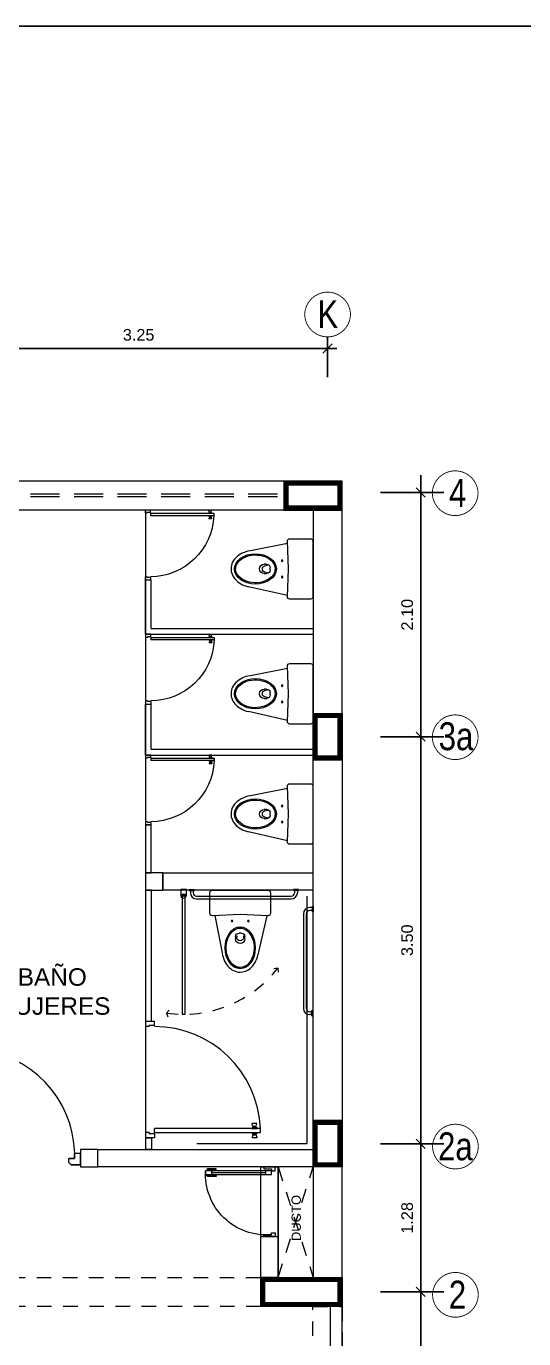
# Model space of a CAD drawing. Header units: millimetres. Extents: x 3354 to 3637, y 1117 to 1358.
# Drawn here: x 3511.07 to 3515.35, y 1141.61 to 1152.9 of the extents above; entities that cross this region are included whole.
import ezdxf

# ---------------------------------------------------------------- set-up
doc = ezdxf.new("R2010")
doc.units = ezdxf.units.MM
for name, pattern in [('CONTINUA', [0]), ('DASHED2', [0.375, 0.25, -0.125]), ('HIDDEN', [0.375, 0.25, -0.125]), ('TRAZOS1', [0.15, 0.1, -0.05])]:
    doc.linetypes.add(name, pattern=pattern)
doc.layers.add('CASCO', color=252, linetype='Continuous', lineweight=9)
doc.layers.add('MURO ALTO', color=5, linetype='Continuous', lineweight=25)
doc.layers.add('Efec-muebles', color=7, linetype='Continuous', lineweight=13, true_color=0x85826f)
doc.styles.add('1', font='arial.ttf')
doc.styles.get("Standard").update_dxf_attribs({"font": 'arial.ttf'})
doc.styles.add('style1', font='arial.ttf')
doc.styles.add('style2', font='arial.ttf')
doc.dimstyles.new('Esc  1  50', dxfattribs={"dimtxt": 0.1, "dimasz": 0.08, "dimexe": 0.2, "dimexo": 0.15, "dimgap": 0.065, "dimtad": 1, "dimzin": 4, "dimdsep": 46, "dimtxsty": 'Standard', "dimblk": 'OBLIQUE', "dimcen": 0.12, "dimdle": 0.15, "dimadec": 0, "dimazin": 0, "dimtfac": 1, "dimtix": 1, "dimtmove": 0, "dimatfit": 3, "dimldrblk": 'OBLIQUE', "dimfxl": 1, "dimarcsym": 0})

# ---------------------------------------------------------------- blocks, each defined once
blk = doc.blocks.new('ghjghg')
at = {"layer": 'Efec-muebles', "linetype": 'CONTINUA', "lineweight": 5, "ltscale": 0.002}
for p, q in [((722.609, 469.291), (722.43, 469.291)), ((722.41, 469.271), (722.41, 468.791)), ((722.619, 469.031), (722.629, 469.27)), ((722.628, 469.249), (722.933, 469.189)), ((722.809, 469.071), (722.829, 469.071)), ((722.629, 468.792), (722.619, 469.031)), ((722.779, 469.021), (722.779, 469.041)), ((722.801, 469.061), (722.815, 469.061)), ((722.815, 469.001), (722.801, 469.001)), ((722.829, 468.991), (722.809, 468.991)), ((722.869, 469.031), (722.869, 469.031)), ((722.629, 468.801), (722.965, 468.878)), ((722.43, 468.771), (722.609, 468.771))]:
    blk.add_line(p, q, dxfattribs=at)
for centre in [(722.675, 469.101), (722.675, 468.961)]:
    blk.add_circle(centre, 0.00635, dxfattribs=at)
for centre, radius, start, end in [((722.43, 469.271), 0.02, 90, 180), ((722.609, 469.271), 0.02, 357.5774, 90), ((722.809, 469.041), 0.03, 90, 180), ((722.829, 469.031), 0.04, 0, 90), ((722.809, 469.021), 0.03, 180, 270), ((722.815, 469.031), 0.03, 0, 90), ((722.815, 469.031), 0.03, 270, 0), ((722.829, 469.031), 0.04, 270, 360), ((722.43, 468.791), 0.02, 180, 270), ((722.609, 468.791), 0.02, 270, 2.4226)]:
    blk.add_arc(centre, radius, start, end, dxfattribs=at)
at = {"layer": 'Efec-muebles', "linetype": 'CONTINUA', "lineweight": 5, "ltscale": 0.002, "extrusion": (0, 0, -1)}
blk.add_ellipse((722.905, 469.031), major_axis=(0.18, 0), ratio=0.722222, dxfattribs=at)
at = {"layer": 'Efec-muebles', "linetype": 'CONTINUA', "lineweight": 5, "ltscale": 0.002}
for points, knots in [([(722.933, 469.189), (722.982, 469.184), (723.028, 469.167), (723.095, 469.11), (723.115, 469.071), (723.115, 469.031), (723.115, 469), (723.103, 468.97), (723.055, 468.912), (723.012, 468.889), (722.965, 468.878)], [4.853824, 4.853824, 4.853824, 4.853824, 5.580391, 5.580391, 6.283185, 6.283185, 6.283185, 6.822949, 6.822949, 7.551337, 7.551337, 7.551337, 7.551337]), ([(723.075, 469.031), (723.075, 469.003), (723.06, 468.974), (722.991, 468.919), (722.924, 468.904), (722.804, 468.926), (722.755, 468.961), (722.726, 469.042), (722.743, 469.088), (722.832, 469.148), (722.901, 469.159), (723.018, 469.131), (723.062, 469.093), (723.074, 469.045), (723.075, 469.038), (723.075, 469.031)], [0, 0, 0, 0, 0.74049, 0.74049, 1.813277, 1.813277, 2.886063, 2.886063, 3.958849, 3.958849, 5.031636, 5.031636, 6.104422, 6.104422, 6.283185, 6.283185, 6.283185, 6.283185])]:
    blk.add_open_spline(points, degree=3, knots=knots, dxfattribs=at)
blk = doc.blocks.new('hjkhjkuhku')
at = {"layer": 'CASCO'}
for p, q in [((734.6482, 326.1642), (734.6482, 326.2092)), ((734.6482, 326.2092), (734.6752, 326.2092)), ((734.6752, 326.1912), (734.6752, 326.2092)), ((735.2212, 326.2092), (735.2482, 326.2092)), ((735.2212, 326.1912), (735.2212, 326.2092)), ((735.2482, 326.2092), (735.2482, 326.1642)), ((735.2482, 326.2092), (735.2482, 326.1642)), ((734.6692, 326.1642), (734.6482, 326.1642)), ((734.6692, 326.1642), (734.6692, 326.1912)), ((734.6752, 326.1912), (734.6692, 326.1912)), ((734.6752, 326.1642), (734.6962, 326.1642)), ((734.6752, 326.1642), (734.6752, 325.6182)), ((734.6962, 325.6182), (734.6962, 326.1642)), ((735.2212, 326.1912), (735.2272, 326.1912)), ((735.2272, 326.1642), (735.2272, 326.1912)), ((735.2272, 326.1642), (735.2482, 326.1642)), ((734.6633, 325.6583), (734.649, 325.6612)), ((734.649, 325.6373), (734.649, 325.6612)), ((734.6633, 325.6402), (734.649, 325.6373)), ((734.6633, 325.6545), (734.6633, 325.6583)), ((734.6633, 325.6545), (734.6633, 325.644)), ((734.6657, 325.6545), (734.6633, 325.6545)), ((734.6633, 325.644), (734.6633, 325.6402)), ((734.6657, 325.644), (734.6633, 325.644)), ((734.6681, 325.6559), (734.6657, 325.6559)), ((734.6657, 325.6545), (734.6657, 325.6559)), ((734.6657, 325.6545), (734.6657, 325.644)), ((734.6657, 325.644), (734.6657, 325.6426)), ((734.6681, 325.6426), (734.6657, 325.6426)), ((734.6681, 325.6559), (734.6681, 325.6578)), ((734.6705, 325.6578), (734.6681, 325.6578)), ((734.6681, 325.6559), (734.6681, 325.6426)), ((734.6681, 325.6426), (734.6681, 325.6406)), ((734.6705, 325.6406), (734.6681, 325.6406)), ((734.6743, 325.665), (734.6705, 325.6578)), ((734.6705, 325.6578), (734.6705, 325.6406)), ((734.6743, 325.6335), (734.6705, 325.6406)), ((734.6752, 325.665), (734.6743, 325.665)), ((734.6743, 325.665), (734.6743, 325.6335)), ((734.6752, 325.6335), (734.6743, 325.6335)), ((734.6752, 325.6182), (734.6962, 325.6182)), ((734.6962, 325.665), (734.6972, 325.665)), ((734.6962, 325.6492), (734.6962, 325.6492)), ((734.6962, 325.6492), (734.6962, 325.6492)), ((734.6962, 325.6335), (734.6972, 325.6335)), ((734.6972, 325.665), (734.701, 325.6578)), ((734.6972, 325.665), (734.6972, 325.6335)), ((734.6972, 325.6335), (734.701, 325.6406)), ((734.701, 325.6578), (734.7034, 325.6578)), ((734.701, 325.6578), (734.701, 325.6406)), ((734.701, 325.6406), (734.7034, 325.6406)), ((734.7034, 325.6559), (734.7034, 325.6578)), ((734.7034, 325.6559), (734.7034, 325.6426)), ((734.7034, 325.6559), (734.7058, 325.6559)), ((734.7034, 325.6426), (734.7034, 325.6406)), ((734.7034, 325.6426), (734.7058, 325.6426)), ((734.7058, 325.6545), (734.7058, 325.6559)), ((734.7058, 325.6545), (734.7082, 325.6545)), ((734.7058, 325.6545), (734.7058, 325.644)), ((734.7058, 325.644), (734.7058, 325.6426)), ((734.7058, 325.644), (734.7082, 325.644)), ((734.7082, 325.6583), (734.7225, 325.6612)), ((734.7082, 325.6545), (734.7082, 325.6583)), ((734.7082, 325.6545), (734.7082, 325.644)), ((734.7082, 325.644), (734.7082, 325.6402)), ((734.7082, 325.6402), (734.7225, 325.6373)), ((734.7225, 325.6373), (734.7225, 325.6612))]:
    blk.add_line(p, q, dxfattribs=at)
blk.add_arc((734.6752, 326.1642), 0.546, 272.20423, 0, dxfattribs=at)
blk = doc.blocks.new('cgytutytry')
at = {"layer": 'CASCO'}
for p, q in [((-4.482, 891.175), (-4.487, 891.175)), ((-4.487, 891.175), (-4.487, 891.1)), ((-4.487, 891.1), (-4.487, 891.175)), ((-4.487, 891.175), (-4.482, 891.175)), ((-4.482, 891.18), (-4.482, 891.175)), ((-4.391, 891.18), (-4.482, 891.18)), ((-4.482, 891.175), (-4.482, 891.18)), ((-4.391, 891.18), (-4.391, 891.175)), ((-4.391, 891.18), (-4.391, 891.175)), ((-4.386, 891.175), (-4.391, 891.175)), ((-4.391, 891.175), (-4.386, 891.175)), ((-4.386, 891.175), (-4.386, 891.126)), ((-4.386, 891.175), (-4.386, 891.126)), ((-3.594, 891.155), (-3.589, 891.175)), ((-3.589, 891.175), (-3.559, 891.175)), ((-3.559, 891.175), (-3.554, 891.155)), ((-4.467, 891.08), (-4.487, 891.1)), ((-4.467, 891.08), (-4.487, 891.1)), ((-4.432, 891.08), (-4.467, 891.08)), ((-4.432, 891.08), (-4.467, 891.08)), ((-4.386, 891.126), (-4.432, 891.126)), ((-4.432, 891.126), (-4.432, 891.08)), ((-4.386, 891.085), (-4.386, 891.126)), ((-4.386, 891.126), (-3.497, 891.126)), ((-3.497, 891.085), (-4.386, 891.085)), ((-3.598, 891.132), (-3.598, 891.14)), ((-3.598, 891.14), (-3.594, 891.14)), ((-3.55, 891.132), (-3.598, 891.132)), ((-3.598, 891.075), (-3.598, 891.08)), ((-3.598, 891.08), (-3.55, 891.08)), ((-3.594, 891.075), (-3.598, 891.075)), ((-3.594, 891.14), (-3.594, 891.155)), ((-3.594, 891.057), (-3.594, 891.075)), ((-3.589, 891.037), (-3.594, 891.057)), ((-3.554, 891.057), (-3.559, 891.037)), ((-3.554, 891.155), (-3.554, 891.137)), ((-3.554, 891.137), (-3.55, 891.137)), ((-3.55, 891.075), (-3.554, 891.075)), ((-3.554, 891.075), (-3.554, 891.057)), ((-3.55, 891.137), (-3.55, 891.132)), ((-3.55, 891.08), (-3.55, 891.075)), ((-3.497, 891.126), (-3.497, 891.085)), ((-3.559, 891.037), (-3.589, 891.037)), ((-4.467, 890.281), (-4.487, 890.261)), ((-4.487, 890.261), (-4.467, 890.281)), ((-4.487, 890.261), (-4.487, 890.185)), ((-4.487, 890.185), (-4.487, 890.261)), ((-4.467, 890.281), (-4.433, 890.281)), ((-4.467, 890.281), (-4.433, 890.281)), ((-4.433, 890.281), (-4.433, 890.231)), ((-4.487, 890.185), (-4.482, 890.185)), ((-4.482, 890.185), (-4.487, 890.185)), ((-4.482, 890.185), (-4.482, 890.18)), ((-4.482, 890.18), (-4.482, 890.185)), ((-4.482, 890.18), (-4.391, 890.18)), ((-4.433, 890.231), (-4.386, 890.231)), ((-4.391, 890.185), (-4.386, 890.185)), ((-4.391, 890.185), (-4.391, 890.18)), ((-4.386, 890.185), (-4.391, 890.185)), ((-4.391, 890.185), (-4.391, 890.18)), ((-4.386, 890.231), (-4.386, 890.185)), ((-4.386, 890.231), (-4.386, 890.185))]:
    blk.add_line(p, q, dxfattribs=at)
for points in [[(-3.554, 891.14), (-3.554, 891.155), (-3.559, 891.175), (-3.589, 891.175), (-3.594, 891.155), (-3.594, 891.14)], [(-3.497, 891.126), (-3.497, 891.085), (-4.386, 891.085), (-4.386, 891.126)], [(-3.55, 891.132), (-3.55, 891.137), (-3.598, 891.137), (-3.598, 891.132)], [(-3.55, 891.08), (-3.55, 891.075), (-3.598, 891.075), (-3.598, 891.08)], [(-3.554, 891.071), (-3.554, 891.057), (-3.559, 891.037), (-3.589, 891.037), (-3.594, 891.057), (-3.594, 891.071)]]:
    blk.add_lwpolyline(points, close=True, dxfattribs=at)
for points in [[(-4.432, 891.08), (-4.432, 891.126), (-4.386, 891.126)], [(-4.386, 890.231), (-4.433, 890.231), (-4.433, 890.281)]]:
    blk.add_lwpolyline(points, dxfattribs=at)
blk.add_arc((-4.408, 891.143), 0.913, 271.3362, 356.359, dxfattribs=at)
blk = doc.blocks.new('_Oblique')
at = {"color": 0, "linetype": 'ByBlock', "lineweight": -2}
blk.add_line((-0.5, -0.5), (0.5, 0.5), dxfattribs=at)
blk = doc.blocks.new('*D136')
at = {"layer": 'CASCO', "color": 0, "lineweight": -2, "transparency": 16777216}
for p, q in [((3510.412, 1149.877), (3510.412, 1150.226)), ((3513.664, 1149.877), (3513.664, 1150.226)), ((3510.332, 1150.126), (3513.744, 1150.126))]:
    blk.add_line(p, q, dxfattribs=at)
at = {"layer": 'Defpoints', "color": 0, "transparency": 16777216}
for p in [(3513.664, 1150.126), (3510.412, 1149.627), (3513.664, 1149.627)]:
    blk.add_point(p, dxfattribs=at)
at = {"layer": 'CASCO', "color": 0, "lineweight": -2, "transparency": 16777216, "xscale": 0.08, "yscale": 0.08, "zscale": 0.08, "rotation": 180}
blk.add_blockref('_Oblique', (3510.412, 1150.126), dxfattribs=at)
at = {"layer": 'CASCO', "color": 0, "lineweight": -2, "transparency": 16777216, "xscale": 0.08, "yscale": 0.08, "zscale": 0.08}
blk.add_blockref('_Oblique', (3513.664, 1150.126), dxfattribs=at)
at = {"layer": 'CASCO', "color": 0, "lineweight": 5, "transparency": 16777216, "insert": (3512.038, 1150.242), "char_height": 0.1, "attachment_point": 5}
blk.add_mtext('3.25', dxfattribs=at)
blk = doc.blocks.new('puerta.90')
for p, q in [((-0.749, 0.05), (-0.749, 0.1)), ((-0.749, 0.072), (-0.05, 0.072)), ((-0.05, 0.05), (-0.05, 0.1))]:
    blk.add_line(p, q)
for points in [[(-0.075, 0.875), (0.025, 0.875), (0.025, 0.85), (0.075, 0.85), (0.075, 0.9), (-0.075, 0.9)], [(0.025, 0.05), (-0.824, 0.05), (-0.824, 0.1), (0.025, 0.1)], [(-0.796, 0.108), (-0.762, 0.108), (-0.762, 0.103), (-0.796, 0.103)], [(-0.796, 0.042), (-0.762, 0.042), (-0.762, 0.047), (-0.796, 0.047)], [(-0.075, 0.025), (0.025, 0.025), (0.025, 0.05), (0.075, 0.05), (0.075, 0), (-0.075, 0)]]:
    blk.add_lwpolyline(points, close=True)
for points in [[(-0.687, 0.124), (-0.797, 0.124), (-0.807, 0.114), (-0.807, 0.111), (-0.702, 0.111, 0.523954), (-0.687, 0.119)], [(-0.687, 0.026), (-0.797, 0.026), (-0.807, 0.036), (-0.807, 0.039), (-0.702, 0.039, -0.523954), (-0.687, 0.031)]]:
    blk.add_lwpolyline(points, format="xyb", close=True)
blk.add_arc((-0.043, 0.096), 0.782, 85.044, 183.3395)
blk = doc.blocks.new('*D141')
at = {"layer": 'CASCO', "color": 0, "lineweight": -2, "transparency": 16777216}
for p, q in [((3514.465, 1149.035), (3514.465, 1146.636)), ((3514.12, 1148.885), (3514.665, 1148.885)), ((3514.12, 1146.786), (3514.665, 1146.786))]:
    blk.add_line(p, q, dxfattribs=at)
at = {"layer": 'Defpoints', "color": 0, "transparency": 16777216}
for p in [(3513.97, 1148.885), (3513.97, 1146.786), (3514.465, 1146.786)]:
    blk.add_point(p, dxfattribs=at)
at = {"layer": 'CASCO', "color": 0, "lineweight": -2, "transparency": 16777216, "xscale": 0.08, "yscale": 0.08, "zscale": 0.08}
for p, rotation in [((3514.465, 1148.885), 90), ((3514.465, 1146.786), 270)]:
    blk.add_blockref('_Oblique', p, dxfattribs=dict(at, rotation=rotation))
at = {"layer": 'CASCO', "color": 0, "transparency": 16777216, "insert": (3514.349, 1147.835), "char_height": 0.1, "attachment_point": 5, "rotation": 90}
blk.add_mtext('2.10', dxfattribs=at)
blk = doc.blocks.new('*D142')
at = {"layer": 'CASCO', "color": 0, "lineweight": -2, "transparency": 16777216}
for p, q in [((3514.465, 1146.936), (3514.465, 1143.135)), ((3514.12, 1146.786), (3514.665, 1146.786)), ((3514.12, 1143.285), (3514.665, 1143.285))]:
    blk.add_line(p, q, dxfattribs=at)
at = {"layer": 'Defpoints', "color": 0, "transparency": 16777216}
for p in [(3513.97, 1146.786), (3513.97, 1143.285), (3514.465, 1143.285)]:
    blk.add_point(p, dxfattribs=at)
at = {"layer": 'CASCO', "color": 0, "lineweight": -2, "transparency": 16777216, "xscale": 0.08, "yscale": 0.08, "zscale": 0.08}
for p, rotation in [((3514.465, 1146.786), 90), ((3514.465, 1143.285), 270)]:
    blk.add_blockref('_Oblique', p, dxfattribs=dict(at, rotation=rotation))
at = {"layer": 'CASCO', "color": 0, "transparency": 16777216, "insert": (3514.349, 1145.035), "char_height": 0.1, "attachment_point": 5, "rotation": 90}
blk.add_mtext('3.50', dxfattribs=at)
blk = doc.blocks.new('*D143')
at = {"layer": 'CASCO', "color": 0, "lineweight": -2, "transparency": 16777216}
for p, q in [((3514.465, 1142.16), (3514.465, 1138.985)), ((3514.12, 1142.01), (3514.665, 1142.01)), ((3514.12, 1139.135), (3514.665, 1139.135))]:
    blk.add_line(p, q, dxfattribs=at)
at = {"layer": 'Defpoints', "color": 0, "transparency": 16777216}
for p in [(3513.97, 1142.01), (3513.97, 1139.135), (3514.465, 1139.135)]:
    blk.add_point(p, dxfattribs=at)
at = {"layer": 'CASCO', "color": 0, "lineweight": -2, "transparency": 16777216, "xscale": 0.08, "yscale": 0.08, "zscale": 0.08}
for p, rotation in [((3514.465, 1142.01), 90), ((3514.465, 1139.135), 270)]:
    blk.add_blockref('_Oblique', p, dxfattribs=dict(at, rotation=rotation))
at = {"layer": 'CASCO', "color": 0, "transparency": 16777216, "insert": (3514.349, 1140.572), "char_height": 0.1, "attachment_point": 5, "rotation": 90}
blk.add_mtext('2.87', dxfattribs=at)
blk = doc.blocks.new('*D144')
at = {"layer": 'CASCO', "color": 0, "lineweight": -2, "transparency": 16777216}
for p, q in [((3514.465, 1143.435), (3514.465, 1141.86)), ((3514.12, 1143.285), (3514.665, 1143.285)), ((3514.12, 1142.01), (3514.665, 1142.01))]:
    blk.add_line(p, q, dxfattribs=at)
at = {"layer": 'Defpoints', "color": 0, "transparency": 16777216}
for p in [(3513.97, 1143.285), (3513.97, 1142.01), (3514.465, 1142.01)]:
    blk.add_point(p, dxfattribs=at)
at = {"layer": 'CASCO', "color": 0, "lineweight": -2, "transparency": 16777216, "xscale": 0.08, "yscale": 0.08, "zscale": 0.08}
for p, rotation in [((3514.465, 1143.285), 90), ((3514.465, 1142.01), 270)]:
    blk.add_blockref('_Oblique', p, dxfattribs=dict(at, rotation=rotation))
at = {"layer": 'CASCO', "color": 0, "transparency": 16777216, "insert": (3514.349, 1142.647), "char_height": 0.1, "attachment_point": 5, "rotation": 90}
blk.add_mtext('1.28', dxfattribs=at)

msp = doc.modelspace()

# ---------------------------------------------------------------- linework, layer by layer
at = {"ltscale": 2}
msp.add_lwpolyline([(3495.247, 1152.897), (3540.979, 1152.897), (3540.979, 1116.841), (3495.247, 1116.841)], close=True, dxfattribs=at)
at = {"layer": 'CASCO', "lineweight": 5}
for p, q in [((3513.288, 1148.985), (3510.538, 1148.985)), ((3513.288, 1148.735), (3510.538, 1148.735)), ((3512.097, 1148.735), (3512.097, 1143.336)), ((3513.235, 1144.794), (3513.202, 1144.79)), ((3513.235, 1144.794), (3513.238, 1144.761)), ((3512.279, 1144.408), (3512.301, 1144.433)), ((3512.279, 1144.408), (3512.288, 1144.376))]:
    msp.add_line(p, q, dxfattribs=at)
at = {"layer": 'CASCO'}
for p, q in [((3513.288, 1148.985), (3513.288, 1148.735)), ((3513.089, 1142.135), (3513.089, 1143.086)), ((3513.239, 1142.135), (3513.239, 1143.086))]:
    msp.add_line(p, q, dxfattribs=at)
at = {"layer": 'CASCO', "lineweight": 5, "ltscale": 2}
for p, q in [((3512.097, 1148.135), (3512.147, 1148.135)), ((3512.097, 1147.067), (3512.147, 1147.067)), ((3512.097, 1146.028), (3512.147, 1146.028))]:
    msp.add_line(p, q, dxfattribs=at)
at = {"layer": 'CASCO', "lineweight": 5, "ltscale": 0.002}
for p, q in [((3512.097, 1147.667), (3512.097, 1148.135)), ((3512.147, 1147.717), (3512.147, 1148.135)), ((3512.097, 1147.667), (3513.537, 1147.667)), ((3512.147, 1147.717), (3513.537, 1147.717)), ((3512.097, 1146.628), (3512.097, 1147.067)), ((3512.147, 1146.678), (3512.147, 1147.067)), ((3512.147, 1146.678), (3513.539, 1146.678)), ((3512.097, 1146.628), (3513.539, 1146.628))]:
    msp.add_line(p, q, dxfattribs=at)
at = {"layer": 'CASCO', "linetype": 'Continuous', "lineweight": 5}
for p, q in [((3512.473, 1145.473), (3512.518, 1145.473)), ((3512.473, 1145.463), (3512.473, 1145.473)), ((3512.473, 1145.463), (3512.518, 1145.463)), ((3512.483, 1145.463), (3512.483, 1145.444)), ((3512.508, 1145.463), (3512.508, 1145.444)), ((3512.518, 1145.463), (3512.518, 1145.473)), ((3512.537, 1145.415), (3513.35, 1145.415)), ((3513.414, 1145.473), (3513.37, 1145.473)), ((3513.37, 1145.463), (3513.37, 1145.473)), ((3513.414, 1145.463), (3513.37, 1145.463)), ((3513.379, 1145.463), (3513.379, 1145.444)), ((3513.404, 1145.463), (3513.404, 1145.444)), ((3513.414, 1145.463), (3513.414, 1145.473)), ((3512.537, 1145.39), (3513.35, 1145.39)), ((3513.53, 1145.316), (3513.51, 1145.316)), ((3513.53, 1145.291), (3513.51, 1145.291)), ((3513.53, 1145.326), (3513.53, 1145.282)), ((3513.53, 1145.326), (3513.539, 1145.326)), ((3513.53, 1145.282), (3513.539, 1145.282)), ((3513.539, 1145.326), (3513.539, 1145.282)), ((3513.456, 1145.262), (3513.456, 1144.449)), ((3513.481, 1145.262), (3513.481, 1144.449)), ((3513.529, 1144.42), (3513.51, 1144.42)), ((3513.529, 1144.395), (3513.51, 1144.395)), ((3513.529, 1144.386), (3513.529, 1144.43)), ((3513.529, 1144.43), (3513.538, 1144.43)), ((3513.529, 1144.386), (3513.538, 1144.386)), ((3513.538, 1144.386), (3513.538, 1144.43))]:
    msp.add_line(p, q, dxfattribs=at)
at = {"layer": 'CASCO', "linetype": 'HIDDEN', "lineweight": 5, "ltscale": 0.5}
for p, q in [((3513.239, 1143.086), (3513.54, 1142.135)), ((3513.239, 1142.135), (3513.54, 1143.085))]:
    msp.add_line(p, q, dxfattribs=at)
at = {"layer": 'CASCO', "ltscale": 2, "const_width": 0.0076}
for points in [[(3513.861, 1150.422, 0.951688), (3513.467, 1150.422, 1)], [(3514.565, 1148.885, -0.951688), (3514.959, 1148.885, -1)], [(3514.565, 1146.786, -0.951688), (3514.959, 1146.786, -1)], [(3514.567, 1143.265, -0.951688), (3514.961, 1143.265, -1)], [(3514.567, 1141.99, -0.951688), (3514.961, 1141.99, -1)]]:
    msp.add_lwpolyline(points, format="xyb", close=True, dxfattribs=at)
at = {"layer": 'CASCO', "lineweight": 5}
for points in [[(3513.788, 1148.985), (3513.288, 1148.985), (3513.288, 1148.735), (3513.788, 1148.735)], [(3513.788, 1146.586), (3513.539, 1146.586), (3513.539, 1146.986), (3513.788, 1146.986)], [(3513.788, 1146.586), (3513.539, 1146.586), (3513.539, 1146.986), (3513.788, 1146.986)], [(3512.247, 1145.465), (3512.247, 1145.615), (3512.097, 1145.615), (3512.097, 1145.465)], [(3513.538, 1145.465), (3512.248, 1145.465), (3512.248, 1145.615), (3513.538, 1145.615)], [(3513.54, 1143.485), (3513.789, 1143.485), (3513.789, 1143.085), (3513.54, 1143.085)], [(3511.688, 1143.086), (3511.688, 1143.236), (3511.538, 1143.236), (3511.538, 1143.086)], [(3513.789, 1141.885), (3513.089, 1141.885), (3513.089, 1142.135), (3513.789, 1142.135)]]:
    msp.add_lwpolyline(points, close=True, dxfattribs=at)
at = {"layer": 'CASCO', "const_width": 0.04}
for points in [[(3513.768, 1148.965), (3513.308, 1148.965), (3513.308, 1148.755), (3513.768, 1148.755)], [(3513.768, 1146.606), (3513.559, 1146.606), (3513.559, 1146.966), (3513.768, 1146.966)], [(3513.56, 1143.465), (3513.769, 1143.465), (3513.769, 1143.105), (3513.56, 1143.105)], [(3513.769, 1141.905), (3513.109, 1141.905), (3513.109, 1142.115), (3513.769, 1142.115)]]:
    msp.add_lwpolyline(points, close=True, dxfattribs=at)
at = {"layer": 'CASCO', "linetype": 'DASHED2', "lineweight": 5}
for points in [[(3513.232, 1148.871), (3510.538, 1148.871)], [(3513.232, 1148.848), (3510.538, 1148.848)]]:
    msp.add_lwpolyline(points, dxfattribs=at)
at = {"layer": 'CASCO'}
for points in [[(3513.539, 1146.986), (3513.789, 1146.986), (3513.788, 1148.735), (3513.539, 1148.735)], [(3513.539, 1146.986), (3513.789, 1146.986), (3513.788, 1148.735), (3513.539, 1148.735)], [(3513.539, 1146.986), (3513.789, 1146.986), (3513.788, 1148.735), (3513.539, 1148.735)], [(3513.539, 1146.986), (3513.789, 1146.986), (3513.788, 1148.735), (3513.539, 1148.735)], [(3513.789, 1143.485), (3513.539, 1143.485), (3513.539, 1146.586), (3513.789, 1146.586)], [(3513.539, 1143.236), (3513.539, 1143.086), (3511.687, 1143.086), (3511.687, 1143.236)], [(3513.539, 1143.086), (3511.688, 1143.086), (3511.688, 1143.236), (3513.539, 1143.236)], [(3513.089, 1143.086), (3513.239, 1143.086), (3513.239, 1142.135), (3513.089, 1142.135)], [(3513.54, 1142.135), (3513.789, 1142.135), (3513.789, 1143.085), (3513.54, 1143.085)], [(3513.239, 1142.135), (3513.089, 1142.135), (3513.089, 1142.486), (3513.239, 1142.486)]]:
    msp.add_lwpolyline(points, close=True, dxfattribs=at)
at = {"layer": 'CASCO', "lineweight": 5, "ltscale": 0.002}
for points in [[(3512.147, 1146.028), (3512.097, 1146.028), (3512.097, 1145.615), (3512.147, 1145.615)], [(3512.148, 1145.465), (3512.098, 1145.465), (3512.098, 1144.338), (3512.148, 1144.338)], [(3512.149, 1143.236), (3512.099, 1143.236), (3512.099, 1143.336), (3512.149, 1143.336)]]:
    msp.add_lwpolyline(points, close=True, dxfattribs=at)
at = {"layer": 'CASCO', "linetype": 'Continuous', "lineweight": 5}
for points in [[(3512.45, 1145.473), (3512.4, 1145.473), (3512.4, 1145.423), (3512.45, 1145.423)], [(3512.438, 1145.423), (3512.413, 1145.423), (3512.413, 1144.398), (3512.438, 1144.398)]]:
    msp.add_lwpolyline(points, close=True, dxfattribs=at)
at = {"layer": 'CASCO'}
msp.add_lwpolyline([(3512.538, 1143.286), (3512.588, 1143.286), (3513.488, 1143.286), (3513.488, 1145.415)], dxfattribs=at)
at = {"layer": 'CASCO', "linetype": 'HIDDEN', "lineweight": 5, "ltscale": 0.5}
for points in [[(3503.736, 1142.135), (3513.089, 1142.135), (3513.089, 1141.885), (3503.736, 1141.885)], [(3513.789, 1139.382), (3513.538, 1139.382), (3513.538, 1141.885), (3513.789, 1141.885)]]:
    msp.add_lwpolyline(points, close=True, dxfattribs=at)
at = {"layer": 'CASCO', "lineweight": 5}
for points in [[(3503.036, 1141.885), (3503.036, 1139.382), (3513.789, 1139.382), (3513.789, 1141.885)], [(3503.136, 1141.885), (3503.136, 1139.482), (3513.689, 1139.482), (3513.689, 1141.885)]]:
    msp.add_lwpolyline(points, dxfattribs=at)
at = {"layer": 'CASCO', "linetype": 'Continuous', "lineweight": 5}
msp.add_circle((3512.425, 1145.423), 0.0125, dxfattribs=at)
for centre, radius, start, end in [((3512.425, 1145.423), 0.025, 180, 0), ((3512.537, 1145.444), 0.054, 180, 270), ((3512.537, 1145.444), 0.029, 180, 270), ((3513.35, 1145.444), 0.029, 270, 0), ((3513.35, 1145.444), 0.029, 270, 0), ((3513.35, 1145.444), 0.054, 270, 0), ((3513.51, 1145.262), 0.054, 90, 180), ((3513.51, 1145.262), 0.029, 90, 180), ((3513.51, 1144.449), 0.054, 180, 270), ((3513.51, 1144.449), 0.029, 180, 270), ((3513.51, 1144.449), 0.029, 180, 270)]:
    msp.add_arc(centre, radius, start, end, dxfattribs=at)
at = {"layer": 'CASCO', "linetype": 'TRAZOS1', "lineweight": 5}
msp.add_arc((3512.425, 1145.423), 1.025, 261.8085, 322.1698, dxfattribs=at)

# ---------------------------------------------------------------- block references
at = {"layer": 'CASCO', "lineweight": 5, "rotation": 90}
for p, xscale, yscale, zscale in [((3838.321, 1883.423), -1.000054251402617, 1.000054251402617, 1.000054251402617), ((3838.324, 1882.355), -1.000054251402617, 1.000054251402617, 1.000054251402617), ((3838.324, 1881.316), -1.000054255127907, 1.000054255127907, 1.000054255127907)]:
    msp.add_blockref('hjkhjkuhku', p, dxfattribs=dict(at, xscale=xscale, yscale=yscale, zscale=zscale))
at = {"layer": 'CASCO', "lineweight": 5, "extrusion": (0, 0, -1), "xscale": -1.670480385422707, "yscale": 1.670480385422707, "zscale": -1.670480385422707, "rotation": 270}
msp.add_blockref('hjkhjkuhku', (-4057.025, -83.88), dxfattribs=at)
at = {"layer": 'CASCO', "lineweight": 5, "rotation": 90}
msp.add_blockref('cgytutytry', (4401.718, 1147.59), dxfattribs=at)
at = {"layer": 'CASCO', "xscale": -0.6666666956003634, "yscale": 0.6666666956003634, "zscale": 0.6666666956003634, "rotation": 180}
msp.add_blockref('puerta.90', (3513.164, 1143.086), dxfattribs=at)
at = {"layer": 'MURO ALTO', "lineweight": 5, "xscale": -1}
for p in [(4235.948, 679.198), (4235.948, 678.124), (4235.948, 677.09)]:
    msp.add_blockref('ghjghg', p, dxfattribs=at)
at = {"layer": 'MURO ALTO', "lineweight": 5, "xscale": -1, "rotation": 90}
msp.add_blockref('ghjghg', (3981.943, 1867.875), dxfattribs=at)

# ---------------------------------------------------------------- texts
at = {"layer": 'CASCO', "style": 'style1', "width": 0.8}
for s, p in [('K', (3513.577, 1150.3)), ('4', (3514.709, 1148.762)), ('3a', (3514.62, 1146.67)), ('2a', (3514.614, 1143.143)), ('2', (3514.707, 1141.867))]:
    msp.add_text(s, height=0.24, dxfattribs=at).set_placement(p)
at = {"layer": 'CASCO', "lineweight": 5, "insert": (3511.295, 1144.593), "char_height": 0.15, "width": 4.61659, "attachment_point": 5, "style": 'style2'}
msp.add_mtext('\\A1;BAÑO \\PMUJERES', dxfattribs=at)
at = {"layer": 'CASCO', "lineweight": 5, "insert": (3513.435, 1142.646), "char_height": 0.08, "width": 1.79822, "attachment_point": 8, "rotation": 90, "style": '1'}
msp.add_mtext('\\A1;DUCTO', dxfattribs=at)

# ---------------------------------------------------------------- dimensions: what is measured, and where the dimension line sits
at = {"layer": 'CASCO', "lineweight": 5}
dim = msp.add_linear_dim(base=(3513.664, 1150.126), p1=(3510.412, 1149.627), p2=(3513.664, 1149.627), angle=180, dimstyle='Esc  1  50', override={"dimexe": 0.1, "dimexo": 0.25, "dimdle": 0.08}, dxfattribs=at)
dim.commit()
dim.dimension.update_dxf_attribs({"geometry": '*D136', "text_midpoint": (3512.038, 1150.242)})
at = {"layer": 'CASCO'}
for base, p1, p2, picture, middle in [((3514.465, 1146.786), (3513.97, 1148.885), (3513.97, 1146.786), '*D141', (3514.349, 1147.835)), ((3514.465, 1143.285), (3513.97, 1146.786), (3513.97, 1143.285), '*D142', (3514.349, 1145.035)), ((3514.4651, 1142.0095), (3513.9696, 1143.2848), (3513.9696, 1142.0095), '*D144', (3514.3491, 1142.6472)), ((3514.465137, 1139.1345145), (3513.9695618, 1142.0095144), (3513.9695618, 1139.1345145), '*D143', (3514.3490797, 1140.5720144))]:
    dim = msp.add_linear_dim(base=base, p1=p1, p2=p2, angle=90, dimstyle='Esc  1  50', dxfattribs=at)
    dim.commit()
    dim.dimension.update_dxf_attribs({"geometry": picture, "text_midpoint": middle})

doc.saveas('drawing.dxf')
